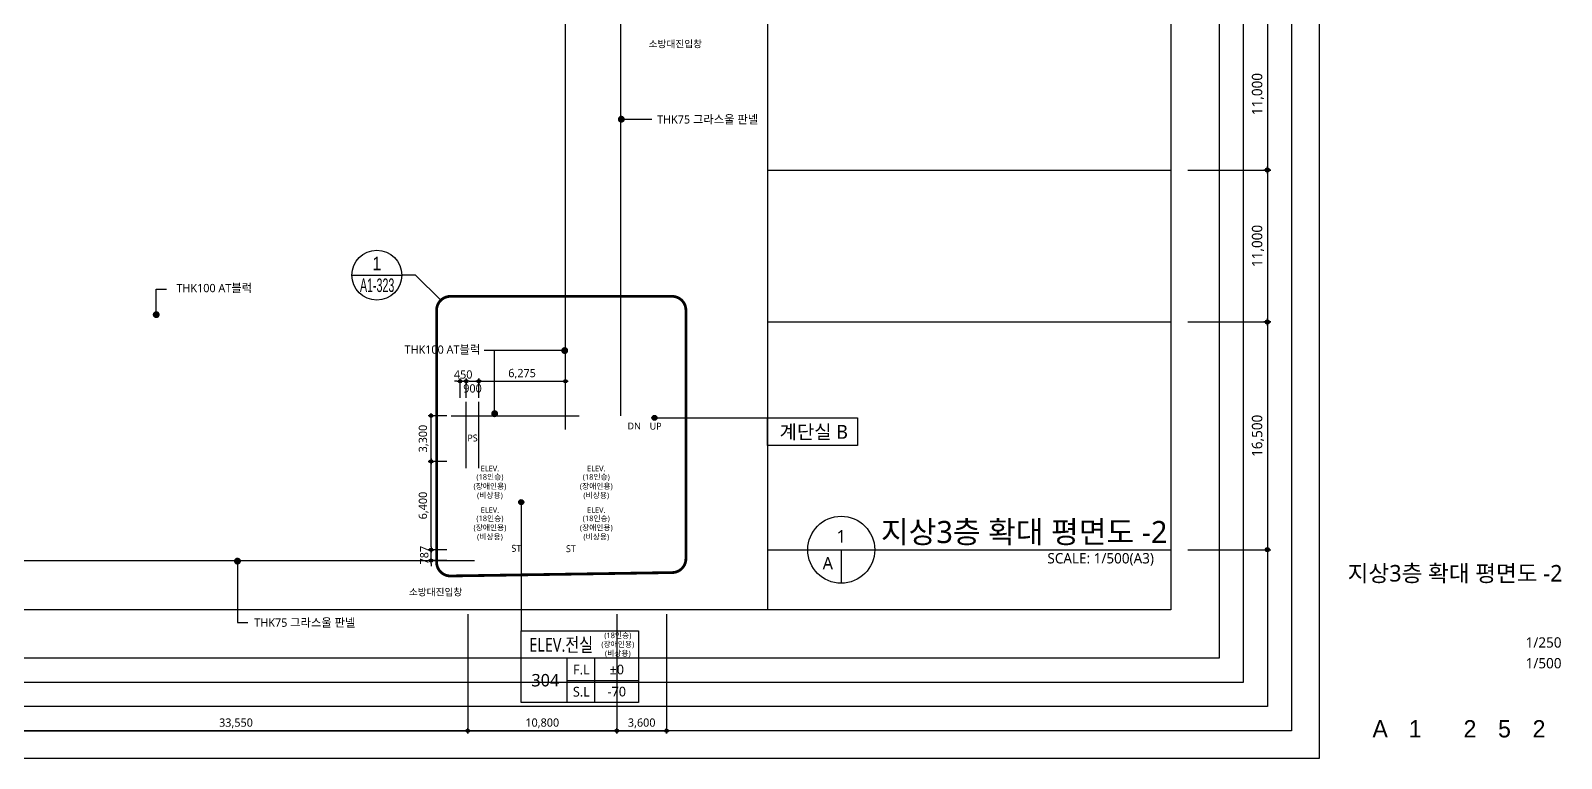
# Model space of a CAD drawing. Header units: millimetres. Extents: x 45782458 to 46215946, y 191740 to 1509539.
# Drawn here: x 46089677 to 46200512, y 623740 to 676448 of the extents above; entities that cross this region are included whole.
import ezdxf
from ezdxf.enums import TextEntityAlignment as Align

# ---------------------------------------------------------------- set-up
doc = ezdxf.new("R2010")
doc.units = ezdxf.units.MM
doc.header["$LTSCALE"] = 1000
doc.header["$MEASUREMENT"] = 0
doc.header["$PDSIZE"] = -10
doc.linetypes.add('CEN', pattern=[62, 60, -1, 0, -1])
doc.linetypes.add('SYM$0$DASHDOT', pattern=[1, 0.5, -0.25, 0, -0.25])
doc.layers.get('0').update_dxf_attribs({"linetype": 'CONTINUOUS'})
doc.layers.get('Defpoints').update_dxf_attribs({"color": 171, "linetype": 'CONTINUOUS'})
for name, color, linetype in [('cen', 14, 'CONTINUOUS'), ('Center(AR)', 30, 'CEN'), ('DIM', 7, 'CONTINUOUS'), ('LED', 7, 'CONTINUOUS'), ('NDIM', 7, 'CONTINUOUS'), ('SYM', 7, 'CONTINUOUS'), ('TEXT', 3, 'CONTINUOUS'), ('TEXT(MIN)', 7, 'CONTINUOUS'), ('TEXT(노트)', 7, 'CONTINUOUS'), ('TEXT(실명)', 3, 'CONTINUOUS'), ('TEXT-TITLE', 6, 'CONTINUOUS'), ('TEXT-기입', 6, 'CONTINUOUS'), ('TITLE', 7, 'CONTINUOUS'), ('구간정리', 6, 'CONTINUOUS'), ('구간정리-TEXT', 3, 'CONTINUOUS')]:
    doc.layers.add(name, color=color, linetype=linetype)
doc.styles.add('CGS', font='cgse', dxfattribs={"bigfont": 'cgs'})
doc.styles.add('SYM$0$ARIAL', font='arial.ttf')
doc.styles.add('SYM$0$돋움', font='', dxfattribs={"width": 0.9})
doc.styles.add('TE', font='malgun_0.ttf')
doc.styles.add('나눔바른고딕', font='NanumBarunGothic.ttf')
doc.styles.get('SYM$0$돋움').set_extended_font_data('Dotum')
doc.dimstyles.new('BA', dxfattribs={"dimscale": 500, "dimtxt": 3, "dimasz": 1, "dimexe": 1, "dimexo": 5, "dimgap": 0.9, "dimtad": 1, "dimdec": 0, "dimdsep": 46, "dimlunit": 6, "dimtxsty": 'TE', "dimblk": 'DDD', "dimcen": 2.5, "dimclrd": 256, "dimclre": 256, "dimclrt": 3, "dimazin": 2, "dimtfac": 1, "dimtdec": 0, "dimtix": 1, "dimtmove": 2, "dimatfit": 3, "dimldrblk": 'DDD', "dimfxl": 1, "dimtolj": 1, "dimtzin": 0, "dimarcsym": 2})
doc.dimstyles.new('NDIM 1200', dxfattribs={"dimscale": 500, "dimtxt": 3, "dimasz": 1, "dimexe": 2, "dimexo": 2, "dimgap": 1, "dimtad": 1, "dimdec": 0, "dimdsep": 46, "dimtxsty": 'CGS', "dimblk": 'DOT0', "dimcen": 1, "dimdle": 8, "dimclrd": 2, "dimclre": 2, "dimclrt": 2, "dimadec": 0, "dimazin": 0, "dimtfac": 1, "dimtdec": 0, "dimtix": 1, "dimtmove": 2, "dimatfit": 3, "dimldrblk": 'DOT0', "dimfxl": 1, "dimtolj": 1, "dimtzin": 0, "dimlwd": -1, "dimlwe": -1, "dimarcsym": 0})

# ---------------------------------------------------------------- blocks, each defined once
blk = doc.blocks.new('DDD')
at = {"layer": 'DIM', "color": 0}
for p, q in [((-1, 0), (1, 0)), ((0, -1), (0, 1))]:
    blk.add_line(p, q, dxfattribs=at)
for radius in [0.6, 0.3]:
    blk.add_circle((0, 0), radius, dxfattribs=at)
blk = doc.blocks.new('*D581')
at = {"layer": 'Defpoints', "color": 0, "ltscale": 0.4, "transparency": 16777216}
for p in [(46172222, 655351), (46172222, 638851), (46179222, 638851)]:
    blk.add_point(p, dxfattribs=at)
at = {"layer": 'NDIM', "lineweight": -2, "ltscale": 0.4, "transparency": 16777216}
for p, q in [((46173472, 655351), (46179472, 655351)), ((46179222, 655101), (46179222, 639101)), ((46173472, 638851), (46179472, 638851))]:
    blk.add_line(p, q, dxfattribs=at)
at = {"layer": 'NDIM', "lineweight": -2, "ltscale": 0.4, "transparency": 16777216, "xscale": 250, "yscale": 250, "zscale": 250}
for p, rotation in [((46179222, 655351), 90), ((46179222, 638851), 270)]:
    blk.add_blockref('DDD', p, dxfattribs=dict(at, rotation=rotation))
at = {"layer": 'NDIM', "color": 3, "ltscale": 0.4, "transparency": 16777216, "insert": (46178545, 647101), "char_height": 750, "attachment_point": 5, "rotation": 90, "style": 'TE'}
blk.add_mtext('\\A1;16,500', dxfattribs=at)
blk = doc.blocks.new('*D582')
at = {"layer": 'Defpoints', "color": 0, "ltscale": 0.4, "transparency": 16777216}
for p in [(46172222, 666351), (46172222, 655351), (46179222, 655351)]:
    blk.add_point(p, dxfattribs=at)
at = {"layer": 'NDIM', "lineweight": -2, "ltscale": 0.4, "transparency": 16777216}
for p, q in [((46173472, 666351), (46179472, 666351)), ((46179222, 666101), (46179222, 655601)), ((46173472, 655351), (46179472, 655351))]:
    blk.add_line(p, q, dxfattribs=at)
at = {"layer": 'NDIM', "lineweight": -2, "ltscale": 0.4, "transparency": 16777216, "xscale": 250, "yscale": 250, "zscale": 250}
for p, rotation in [((46179222, 666351), 90), ((46179222, 655351), 270)]:
    blk.add_blockref('DDD', p, dxfattribs=dict(at, rotation=rotation))
at = {"layer": 'NDIM', "color": 3, "ltscale": 0.4, "transparency": 16777216, "insert": (46178545, 660851), "char_height": 750, "attachment_point": 5, "rotation": 90, "style": 'TE'}
blk.add_mtext('\\A1;11,000', dxfattribs=at)
blk = doc.blocks.new('*D583')
at = {"layer": 'Defpoints', "color": 0, "ltscale": 0.4, "transparency": 16777216}
for p in [(46172222, 677351), (46172222, 666351), (46179222, 666351)]:
    blk.add_point(p, dxfattribs=at)
at = {"layer": 'NDIM', "lineweight": -2, "ltscale": 0.4, "transparency": 16777216}
for p, q in [((46173472, 677351), (46179472, 677351)), ((46179222, 677101), (46179222, 666601)), ((46173472, 666351), (46179472, 666351))]:
    blk.add_line(p, q, dxfattribs=at)
at = {"layer": 'NDIM', "lineweight": -2, "ltscale": 0.4, "transparency": 16777216, "xscale": 250, "yscale": 250, "zscale": 250}
for p, rotation in [((46179222, 677351), 90), ((46179222, 666351), 270)]:
    blk.add_blockref('DDD', p, dxfattribs=dict(at, rotation=rotation))
at = {"layer": 'NDIM', "color": 3, "ltscale": 0.4, "transparency": 16777216, "insert": (46178545, 671851), "char_height": 750, "attachment_point": 5, "rotation": 90, "style": 'TE'}
blk.add_mtext('\\A1;11,000', dxfattribs=at)
blk = doc.blocks.new('A$C31C7260E')
at = {"layer": 'TITLE'}
for points in [[(0, 0), (0, 4000), (13000, 4000), (13000, 0)], [(13000, 0), (0, 0)]]:
    blk.add_lwpolyline(points, dxfattribs=at)
blk = doc.blocks.new('A$C51E23882')
at = {"layer": 'TITLE'}
blk.add_lwpolyline([(8500, 0), (0, 0), (0, 5200), (8500, 5200)], close=True, dxfattribs=at)
for points in [[(8500, 3200), (0, 3200)], [(3300, 3200), (3300, 0)], [(5300, 3200), (5300, 0)], [(3300, 1600), (8500, 1600)]]:
    blk.add_lwpolyline(points, dxfattribs=at)
at = {"layer": 'TITLE', "style": '나눔바른고딕'}
for s, p in [('F.L', (4352, 2378)), ('S.L', (4352, 778))]:
    blk.add_text(s, height=700, dxfattribs=at).set_placement(p, align=Align.MIDDLE)
blk = doc.blocks.new('*D860')
at = {"layer": 'Defpoints', "color": 0, "ltscale": 0.4, "transparency": 16777216}
for p in [(46121222, 651051), (46120772, 649551), (46121222, 649551)]:
    blk.add_point(p, dxfattribs=at)
at = {"layer": 'NDIM', "lineweight": -2, "ltscale": 0.4, "transparency": 16777216}
for p, q in [((46120572, 651051), (46120372, 651051)), ((46120772, 649851), (46120772, 651251)), ((46120772, 651051), (46121222, 651051)), ((46121222, 649851), (46121222, 651251)), ((46121422, 651051), (46121622, 651051))]:
    blk.add_line(p, q, dxfattribs=at)
at = {"layer": 'NDIM', "lineweight": -2, "ltscale": 0.4, "transparency": 16777216, "xscale": 200, "yscale": 200, "zscale": 200}
blk.add_blockref('DDD', (46120772, 651051), dxfattribs=at)
at = {"layer": 'NDIM', "lineweight": -2, "ltscale": 0.4, "transparency": 16777216, "xscale": 200, "yscale": 200, "zscale": 200, "rotation": 180}
blk.add_blockref('DDD', (46121222, 651051), dxfattribs=at)
at = {"layer": 'NDIM', "color": 3, "ltscale": 0.4, "transparency": 16777216, "insert": (46120997, 651541), "char_height": 600, "attachment_point": 5, "style": 'TE'}
blk.add_mtext('\\A1;450', dxfattribs=at)
blk = doc.blocks.new('*D861')
at = {"layer": 'Defpoints', "color": 0, "ltscale": 0.4, "transparency": 16777216}
for p in [(46122122, 651051), (46121222, 649551), (46122122, 649551)]:
    blk.add_point(p, dxfattribs=at)
at = {"layer": 'NDIM', "lineweight": -2, "ltscale": 0.4, "transparency": 16777216}
for p, q in [((46121222, 649851), (46121222, 651251)), ((46121422, 651051), (46121922, 651051)), ((46122122, 649851), (46122122, 651251))]:
    blk.add_line(p, q, dxfattribs=at)
at = {"layer": 'NDIM', "lineweight": -2, "ltscale": 0.4, "transparency": 16777216, "xscale": 200, "yscale": 200, "zscale": 200, "rotation": 180}
blk.add_blockref('DDD', (46121222, 651051), dxfattribs=at)
at = {"layer": 'NDIM', "lineweight": -2, "ltscale": 0.4, "transparency": 16777216, "xscale": 200, "yscale": 200, "zscale": 200}
blk.add_blockref('DDD', (46122122, 651051), dxfattribs=at)
at = {"layer": 'NDIM', "color": 3, "ltscale": 0.4, "transparency": 16777216, "insert": (46121672, 650531), "char_height": 600, "attachment_point": 5, "style": 'TE'}
blk.add_mtext('\\A1;900', dxfattribs=at)
blk = doc.blocks.new('*D862')
at = {"layer": 'Defpoints', "color": 0, "ltscale": 0.4, "transparency": 16777216}
for p in [(46128397, 651051), (46122122, 649551), (46128397, 649551)]:
    blk.add_point(p, dxfattribs=at)
at = {"layer": 'NDIM', "lineweight": -2, "ltscale": 0.4, "transparency": 16777216}
for p, q in [((46122122, 649851), (46122122, 651251)), ((46122322, 651051), (46128197, 651051)), ((46128397, 649851), (46128397, 651251))]:
    blk.add_line(p, q, dxfattribs=at)
at = {"layer": 'NDIM', "lineweight": -2, "ltscale": 0.4, "transparency": 16777216, "xscale": 200, "yscale": 200, "zscale": 200, "rotation": 180}
blk.add_blockref('DDD', (46122122, 651051), dxfattribs=at)
at = {"layer": 'NDIM', "lineweight": -2, "ltscale": 0.4, "transparency": 16777216, "xscale": 200, "yscale": 200, "zscale": 200}
blk.add_blockref('DDD', (46128397, 651051), dxfattribs=at)
at = {"layer": 'NDIM', "color": 3, "ltscale": 0.4, "transparency": 16777216, "insert": (46125260, 651592), "char_height": 600, "attachment_point": 5, "style": 'TE'}
blk.add_mtext('\\A1;6,275', dxfattribs=at)
blk = doc.blocks.new('*D863')
at = {"layer": 'Defpoints', "color": 0, "ltscale": 0.4, "transparency": 16777216}
for p in [(46118672, 648551), (46120122, 648551), (46120122, 645251)]:
    blk.add_point(p, dxfattribs=at)
at = {"layer": 'NDIM', "lineweight": -2, "ltscale": 0.4, "transparency": 16777216}
for p, q in [((46119822, 648551), (46118472, 648551)), ((46118672, 645451), (46118672, 648351)), ((46119822, 645251), (46118472, 645251))]:
    blk.add_line(p, q, dxfattribs=at)
at = {"layer": 'NDIM', "lineweight": -2, "ltscale": 0.4, "transparency": 16777216, "xscale": 200, "yscale": 200, "zscale": 200}
for p, rotation in [((46118672, 648551), 90), ((46118672, 645251), 270)]:
    blk.add_blockref('DDD', p, dxfattribs=dict(at, rotation=rotation))
at = {"layer": 'NDIM', "color": 3, "ltscale": 0.4, "transparency": 16777216, "insert": (46118132, 646901), "char_height": 600, "attachment_point": 5, "rotation": 90, "style": 'TE'}
blk.add_mtext('\\A1;3,300', dxfattribs=at)
blk = doc.blocks.new('*D864')
at = {"layer": 'Defpoints', "color": 0, "ltscale": 0.4, "transparency": 16777216}
for p in [(46118672, 645251), (46120122, 645251), (46120122, 638851)]:
    blk.add_point(p, dxfattribs=at)
at = {"layer": 'NDIM', "lineweight": -2, "ltscale": 0.4, "transparency": 16777216}
for p, q in [((46119822, 645251), (46118472, 645251)), ((46118672, 639051), (46118672, 645051)), ((46119822, 638851), (46118472, 638851))]:
    blk.add_line(p, q, dxfattribs=at)
at = {"layer": 'NDIM', "lineweight": -2, "ltscale": 0.4, "transparency": 16777216, "xscale": 200, "yscale": 200, "zscale": 200}
for p, rotation in [((46118672, 645251), 90), ((46118672, 638851), 270)]:
    blk.add_blockref('DDD', p, dxfattribs=dict(at, rotation=rotation))
at = {"layer": 'NDIM', "color": 3, "ltscale": 0.4, "transparency": 16777216, "insert": (46118132, 642051), "char_height": 600, "attachment_point": 5, "rotation": 90, "style": 'TE'}
blk.add_mtext('\\A1;6,400', dxfattribs=at)
blk = doc.blocks.new('*D865')
at = {"layer": 'Defpoints', "color": 0, "ltscale": 0.4, "transparency": 16777216}
for p in [(46118672, 638851), (46120122, 638851), (46120122, 638064)]:
    blk.add_point(p, dxfattribs=at)
at = {"layer": 'NDIM', "lineweight": -2, "ltscale": 0.4, "transparency": 16777216}
for p, q in [((46119822, 638851), (46118472, 638851)), ((46118672, 639051), (46118672, 639251)), ((46118672, 638064), (46118672, 638851)), ((46119822, 638064), (46118472, 638064)), ((46118672, 637864), (46118672, 637664))]:
    blk.add_line(p, q, dxfattribs=at)
at = {"layer": 'NDIM', "lineweight": -2, "ltscale": 0.4, "transparency": 16777216, "xscale": 200, "yscale": 200, "zscale": 200}
for p, rotation in [((46118672, 638851), 270), ((46118672, 638064), 90)]:
    blk.add_blockref('DDD', p, dxfattribs=dict(at, rotation=rotation))
at = {"layer": 'NDIM', "color": 3, "ltscale": 0.4, "transparency": 16777216, "insert": (46118182, 638458), "char_height": 600, "attachment_point": 5, "rotation": 90, "style": 'TE'}
blk.add_mtext('\\A1;787', dxfattribs=at)
blk = doc.blocks.new('DOT0')
blk.add_line((-3, 0), (3, 0))
at = {"color": 6}
blk.add_circle((0, 0), 0.75, dxfattribs=at)
blk = doc.blocks.new('*D1199')
at = {"layer": 'Defpoints', "color": 0, "ltscale": 0.4, "transparency": 16777216}
for p in [(46087772, 634490), (46121322, 634490), (46121322, 625740)]:
    blk.add_point(p, dxfattribs=at)
at = {"layer": 'NDIM', "lineweight": -2, "ltscale": 0.4, "transparency": 16777216}
for p, q in [((46087772, 634190), (46087772, 625540)), ((46121322, 634190), (46121322, 625540)), ((46087972, 625740), (46121122, 625740))]:
    blk.add_line(p, q, dxfattribs=at)
at = {"layer": 'NDIM', "lineweight": -2, "ltscale": 0.4, "transparency": 16777216, "xscale": 200, "yscale": 200, "zscale": 200, "rotation": 180}
blk.add_blockref('DDD', (46087772, 625740), dxfattribs=at)
at = {"layer": 'NDIM', "lineweight": -2, "ltscale": 0.4, "transparency": 16777216, "xscale": 200, "yscale": 200, "zscale": 200}
blk.add_blockref('DDD', (46121322, 625740), dxfattribs=at)
at = {"layer": 'NDIM', "color": 3, "ltscale": 0.4, "transparency": 16777216, "insert": (46104547, 626280), "char_height": 600, "attachment_point": 5, "style": 'TE'}
blk.add_mtext('\\A1;33,550', dxfattribs=at)
blk = doc.blocks.new('*D1211')
at = {"layer": 'Defpoints', "color": 0, "ltscale": 0.4, "transparency": 16777216}
for p in [(46132122, 634490), (46135722, 634490), (46135722, 625740)]:
    blk.add_point(p, dxfattribs=at)
at = {"layer": 'NDIM', "lineweight": -2, "ltscale": 0.4, "transparency": 16777216}
for p, q in [((46132122, 634190), (46132122, 625540)), ((46135722, 634190), (46135722, 625540)), ((46132322, 625740), (46135522, 625740))]:
    blk.add_line(p, q, dxfattribs=at)
at = {"layer": 'NDIM', "lineweight": -2, "ltscale": 0.4, "transparency": 16777216, "xscale": 200, "yscale": 200, "zscale": 200, "rotation": 180}
blk.add_blockref('DDD', (46132122, 625740), dxfattribs=at)
at = {"layer": 'NDIM', "lineweight": -2, "ltscale": 0.4, "transparency": 16777216, "xscale": 200, "yscale": 200, "zscale": 200}
blk.add_blockref('DDD', (46135722, 625740), dxfattribs=at)
at = {"layer": 'NDIM', "color": 3, "ltscale": 0.4, "transparency": 16777216, "insert": (46133922, 626280), "char_height": 600, "attachment_point": 5, "style": 'TE'}
blk.add_mtext('\\A1;3,600', dxfattribs=at)
blk = doc.blocks.new('*D1212')
at = {"layer": 'Defpoints', "color": 0, "ltscale": 0.4, "transparency": 16777216}
for p in [(46121322, 634490), (46132122, 634490), (46132122, 625740)]:
    blk.add_point(p, dxfattribs=at)
at = {"layer": 'NDIM', "lineweight": -2, "ltscale": 0.4, "transparency": 16777216}
for p, q in [((46121322, 634190), (46121322, 625540)), ((46132122, 634190), (46132122, 625540)), ((46121522, 625740), (46131922, 625740))]:
    blk.add_line(p, q, dxfattribs=at)
at = {"layer": 'NDIM', "lineweight": -2, "ltscale": 0.4, "transparency": 16777216, "xscale": 200, "yscale": 200, "zscale": 200, "rotation": 180}
blk.add_blockref('DDD', (46121322, 625740), dxfattribs=at)
at = {"layer": 'NDIM', "lineweight": -2, "ltscale": 0.4, "transparency": 16777216, "xscale": 200, "yscale": 200, "zscale": 200}
blk.add_blockref('DDD', (46132122, 625740), dxfattribs=at)
at = {"layer": 'NDIM', "color": 3, "ltscale": 0.4, "transparency": 16777216, "insert": (46126722, 626282), "char_height": 600, "attachment_point": 5, "style": 'TE'}
blk.add_mtext('\\A1;10,800', dxfattribs=at)
blk = doc.blocks.new('SYM$0$det-tar-wi')
at = {"layer": '구간정리', "ltscale": 0.2}
blk.add_line((0, 0), (11, 0), dxfattribs=at)
blk.add_circle((5.5, 0), 5.5, dxfattribs=at)
at = {"layer": '구간정리-TEXT', "color": 3, "style": 'SYM$0$ARIAL'}
blk.add_attdef('2', text='', height=3, dxfattribs=at).set_placement((5.5, 2.58), align=Align.MIDDLE_CENTER)
at = {"layer": '구간정리-TEXT', "color": 3, "style": 'SYM$0$ARIAL', "width": 0.6}
blk.add_attdef('A1.00', text='', height=3, dxfattribs=at).set_placement((5.57, -2.22), align=Align.MIDDLE_CENTER)

msp = doc.modelspace()

# ---------------------------------------------------------------- hatches: boundary and pattern name
at = {"layer": 'LED'}
h = msp.add_hatch(color=256, dxfattribs=at)
h.dxf.hatch_style = 1
edge = h.paths.add_edge_path()
edge.add_arc((46134847.3, 648405.1), 180, 180, 540, ccw=False)
h = msp.add_hatch(color=256, dxfattribs=at)
h.dxf.hatch_style = 1
edge = h.paths.add_edge_path()
edge.add_arc((46125202, 642301.3), 180, 180, 540, ccw=False)

# ---------------------------------------------------------------- linework, layer by layer
at = {"ltscale": 10000}
msp.add_line((46134847.3, 648405.1), (46143042.2, 648405.1), dxfattribs=at)
msp.add_lwpolyline([(46125202, 642301.3), (46125202, 632990.2)], dxfattribs=at)
at = {"layer": 'cen', "ltscale": 10000}
for p, q in [((46143042.2, 666351.3), (46172222.3, 666351.3)), ((46143042.2, 655351.3), (46172222.3, 655351.3)), ((46143042.2, 638851.3), (46172222.3, 638851.3))]:
    msp.add_line(p, q, dxfattribs=at)
at = {"layer": 'Center(AR)'}
for p, q in [((46132409.8, 648551.3), (46132409.8, 725201.3)), ((46128397.3, 647551.3), (46128397.3, 715851.3)), ((46121222.3, 644751.3), (46121222.3, 649551.3)), ((46122122.3, 644751.3), (46122122.3, 649551.3)), ((46120122.3, 648551.3), (46129397.3, 648551.3)), ((46018772.3, 638063.8), (46121822.3, 638063.8))]:
    msp.add_line(p, q, dxfattribs=at)
at = {"layer": 'Defpoints'}
for points in [[(46182972.3, 623740.2), (46006272.3, 623740.2), (46006272.3, 761440.2), (46182972.3, 761440.2)], [(46180972.3, 625740.2), (46010022.3, 625740.2), (46010022.3, 759440.2), (46180972.3, 759440.2)], [(46179222.3, 627490.2), (46011772.3, 627490.2), (46011772.3, 757690.2), (46179222.3, 757690.2)], [(46177472.3, 629240.2), (46013522.3, 629240.2), (46013522.3, 755940.2), (46177472.3, 755940.2)], [(46175722.3, 630990.2), (46015272.3, 630990.2), (46015272.3, 754190.2), (46175722.3, 754190.2)], [(46172222.3, 634490.2), (46018772.3, 634490.2), (46018772.3, 750690.2), (46172222.3, 750690.2)], [(46143042.2, 634490.2), (46018772.3, 634490.2), (46018772.3, 750690.2), (46143042.2, 750690.2)]]:
    msp.add_lwpolyline(points, close=True, dxfattribs=at)
at = {"layer": 'LED', "ltscale": 10000}
for p, q in [((46098772.3, 657729.5), (46099526.4, 657729.5)), ((46123274.9, 653274.9), (46122520.8, 653274.9)), ((46104653.9, 633589.7), (46105408, 633589.7))]:
    msp.add_line(p, q, dxfattribs=at)
at = {"layer": 'LED'}
for centre in [(46134847.3, 648405.1), (46125202, 642301.3)]:
    msp.add_circle(centre, 180, dxfattribs=at)
at = {"layer": 'SYM'}
for p, q in [((46145944.3, 638851.3), (46172222.3, 638851.3)), ((46148368.5, 638851.3), (46148368.5, 636427.1))]:
    msp.add_line(p, q, dxfattribs=at)
msp.add_circle((46148368.5, 638851.3), 2424.2, dxfattribs=at)
at = {"layer": '구간정리', "ltscale": 0.2}
msp.add_lwpolyline([(46119372.3, 656915.5), (46117552, 658735.8), (46116545.1, 658735.8)], dxfattribs=at)
at = {"layer": '구간정리', "linetype": 'SYM$0$DASHDOT', "ltscale": 2, "const_width": 200}
msp.add_lwpolyline([(46136122.3, 657201.3), (46120072.3, 657201.3, 0.41421356), (46119072.3, 656201.3), (46119072.3, 637951.3, 0.41795539), (46120085.1, 636951.4), (46136135.1, 637197.4, 0.41048161), (46137122.3, 638197.3), (46137122.3, 656201.3, 0.41421356)], format="xyb", close=True, dxfattribs=at)

# ---------------------------------------------------------------- block references
at = {"xscale": 0.5, "yscale": 0.5, "zscale": 0.5}
msp.add_blockref('A$C31C7260E', (46143042.2, 646405.1), dxfattribs=at)
msp.add_blockref('A$C51E23882', (46125202, 627790.2))
at = {"layer": '구간정리'}
ref = msp.add_blockref('SYM$0$det-tar-wi', (46112945.1, 658735.8), dxfattribs=dict(at, xscale=327.2727272727273, yscale=327.2727272727273, zscale=327.2727272727273))
ref.add_attrib('A1.00', 'A1-323', dxfattribs={"layer": '구간정리-TEXT', "color": 3, "height": 981.82, "style": 'SYM$0$돋움', "width": 0.6}).set_placement((46114767.1, 658008.2), align=Align.MIDDLE_CENTER)
ref.add_attrib('2', '1', dxfattribs={"layer": '구간정리-TEXT', "color": 3, "height": 981.8, "style": 'SYM$0$돋움', "width": 0.9}).set_placement((46114745.1, 659581.3), align=Align.MIDDLE_CENTER)

# ---------------------------------------------------------------- texts
at = {"layer": 'TEXT', "style": '나눔바른고딕'}
msp.add_text('지상3층 확대 평면도 -2', height=1600, dxfattribs=at).set_placement((46151244.8, 639336.2))
for s, p in [('1', (46148368.5, 639821)), ('A', (46147398.8, 637881.6))]:
    msp.add_text(s, height=900, dxfattribs=at).set_placement(p, align=Align.MIDDLE)
msp.add_text('SCALE: 1/500(A3)', height=750, dxfattribs=at).set_placement((46171013.6, 638608.9), align=Align.TOP_RIGHT)
at = {"layer": 'TEXT(MIN)', "style": '나눔바른고딕'}
for p in [(46134426.7, 675477.2, 0), (46134426.7, 675477.2, 0), (46117067.1, 635785, 0), (46117067.1, 635785, 0)]:
    msp.add_text('소방대진입창', height=500, dxfattribs=at).set_placement(p, align=Align.MIDDLE_LEFT)
for s, p in [('THK75 그라스울 판넬', (46142352.7, 670017.6)), ('THK100 AT블럭', (46105714.8, 657801.8)), ('THK100 AT블럭', (46122233.4, 653347.2)), ('THK75 그라스울 판넬', (46113189.2, 633572.3))]:
    msp.add_text(s, height=600, dxfattribs=at).set_placement(p, align=Align.MIDDLE_RIGHT)
for s, p in [('DN', (46133379, 647812.6)), ('UP', (46134929, 647797.7)), ('PS', (46121673, 646942.5)), ('ST', (46124846.2, 638953.3)), ('ST', (46128799.1, 638928.3))]:
    msp.add_text(s, height=500, dxfattribs=at).set_placement(p, align=Align.MIDDLE_CENTER)
for s, p in [('(18인승)', (46132192.7, 632449.4)), ('(장애인용)', (46132192.7, 631799.4)), ('(비상용)', (46132192.7, 631149.4))]:
    msp.add_text(s, height=400, dxfattribs=at).set_placement(p, align=Align.CENTER)
at = {"layer": 'TEXT(노트)', "style": '나눔바른고딕'}
for s, p in [('(18인승)', (46122934.7, 644110.1)), ('ELEV.', (46122934.7, 644724.5)), ('(18인승)', (46130634.7, 644110.1)), ('ELEV.', (46130634.7, 644724.5)), ('(장애인용)', (46122934.7, 643438.1)), ('(비상용)', (46122934.7, 642777.1)), ('(장애인용)', (46130634.7, 643438.1)), ('(비상용)', (46130634.7, 642777.1)), ('ELEV.', (46122934.7, 641724.5)), ('ELEV.', (46130634.7, 641724.5)), ('(장애인용)', (46122934.7, 640438.1)), ('(18인승)', (46122934.7, 641110.1)), ('(장애인용)', (46130634.7, 640438.1)), ('(18인승)', (46130634.7, 641110.1)), ('(비상용)', (46122934.7, 639777.1)), ('(비상용)', (46130634.7, 639777.1))]:
    msp.add_text(s, height=400, dxfattribs=at).set_placement(p, align=Align.MIDDLE)
at = {"layer": 'TEXT(실명)', "style": '나눔바른고딕'}
msp.add_text('계단실 B', height=1000, dxfattribs=at).set_placement((46146379.9, 647399.3), align=Align.MIDDLE)
at = {"layer": 'TEXT(실명)', "style": '나눔바른고딕', "width": 0.8}
msp.add_text('ELEV.전실', height=1000, dxfattribs=at).set_placement((46128091.8, 631984.3), align=Align.MIDDLE)
at = {"layer": 'TEXT-TITLE', "style": '나눔바른고딕'}
msp.add_text('지상3층 확대 평면도 -2', height=1200, dxfattribs=at).set_placement((46192814.3, 636548), align=Align.CENTER)
at = {"layer": 'TEXT-기입', "style": '나눔바른고딕'}
for s, p in [('1/250', (46197923.2, 631534.9)), ('1/500', (46197923.2, 630034.9))]:
    msp.add_text(s, height=750, dxfattribs=at).set_placement(p, align=Align.BOTTOM_LEFT)
for s, height, p in [('304', 900, (46126943.3, 629403.5)), ('±0', 700, (46132118.1, 630178)), ('-70', 700, (46132118.1, 628578))]:
    msp.add_text(s, height=height, dxfattribs=at).set_placement(p, align=Align.MIDDLE)
at = {"layer": 'TEXT-기입', "style": 'CGS'}
for s, p in [('A', (46187391.7, 625884.9)), ('1', (46189923.1, 625884.9)), ('2', (46193891.7, 625884.9)), ('5', (46196391.7, 625884.9)), ('2', (46198891.7, 625884.9))]:
    msp.add_text(s, height=1250, dxfattribs=at).set_placement(p, align=Align.MIDDLE_CENTER)

# ---------------------------------------------------------------- dimensions: what is measured, and where the dimension line sits
at = {"layer": 'NDIM', "ltscale": 0.4}
for base, p1, p2, angle, override, picture, middle in [((46179222.3, 666351.3), (46172222.3, 677351.3), (46172222.3, 666351.3), 270, {"dimscale": 250}, '*D583', (46178544.9, 671851.3)), ((46179222.3, 655351.3), (46172222.3, 666351.3), (46172222.3, 655351.3), 270, {"dimscale": 250}, '*D582', (46178544.9, 660851.3)), ((46179222.3, 638851.3), (46172222.3, 655351.3), (46172222.3, 638851.3), 270, {"dimscale": 250}, '*D581', (46178544.9, 647101.3)), ((46118672.3, 648551.3), (46120122.3, 645251.3), (46120122.3, 648551.3), 90, {"dimscale": 200, "dimexo": 1.5}, '*D863', (46118132, 646901.3)), ((46118672.3, 645251.3), (46120122.3, 638851.3), (46120122.3, 645251.3), 90, {"dimscale": 200, "dimexo": 1.5}, '*D864', (46118132, 642051.3)), ((46118672.3106795, 638851.3427281), (46120122.3106778, 638063.8427281), (46120122.3106778, 638851.3427281), 90, {"dimscale": 200, "dimexo": 1.5}, '*D865', (46118182.3242665, 638457.592728))]:
    dim = msp.add_linear_dim(base=base, p1=p1, p2=p2, angle=angle, dimstyle='BA', override=override, dxfattribs=at)
    dim.commit()
    dim.dimension.update_dxf_attribs({"geometry": picture, "text_midpoint": middle})
for base, p1, p2, picture, middle in [((46121222.3, 651051.3), (46120772.3, 649551.3), (46121222.3, 649551.3), '*D860', (46120997.3, 651541.3)), ((46128397.3, 651051.3), (46122122.3, 649551.3), (46128397.3, 649551.3), '*D862', (46125259.8, 651591.7)), ((46121322.3, 625740.2), (46087772.3, 634490.2), (46121322.3, 634490.2), '*D1199', (46104547.3, 626280.5)), ((46132122.3, 625740.2), (46121322.3, 634490.2), (46132122.3, 634490.2), '*D1212', (46126722.3, 626282.1)), ((46135722.3, 625740.2), (46132122.3, 634490.2), (46135722.3, 634490.2), '*D1211', (46133922.3, 626280.5))]:
    dim = msp.add_linear_dim(base=base, p1=p1, p2=p2, dimstyle='BA', override={"dimscale": 200, "dimexo": 1.5}, dxfattribs=at)
    dim.commit()
    dim.dimension.update_dxf_attribs({"geometry": picture, "text_midpoint": middle})
dim = msp.add_linear_dim(base=(46122122.3, 651051.3), p1=(46121222.3, 649551.3), p2=(46122122.3, 649551.3), dimstyle='BA', override={"dimscale": 200, "dimexo": 1.5}, dxfattribs=at)
dim.commit()
dim.dimension.update_dxf_attribs({"geometry": '*D861', "text_midpoint": (46121672.3, 650531.1), "dimtype": 160})

# ---------------------------------------------------------------- leaders
at = {"layer": 'LED', "ltscale": 10000}
for points in [[(46132447.3, 670029.9), (46134647.2, 670029.9)], [(46098772.3, 655876.3), (46098772.3, 657729.5)], [(46123274.9, 648701.3), (46123274.9, 653274.9)], [(46128347.3, 653274.9), (46123274.9, 653274.9)], [(46104653.9, 638026.3), (46104653.9, 633589.7)]]:
    msp.add_leader(points, dimstyle='NDIM 1200', override={"dimasz": 1, "dimtad": 0, "dimclrd": 256, "dimldrblk": 'Dot'}, dxfattribs=at)

doc.saveas('drawing.dxf')
